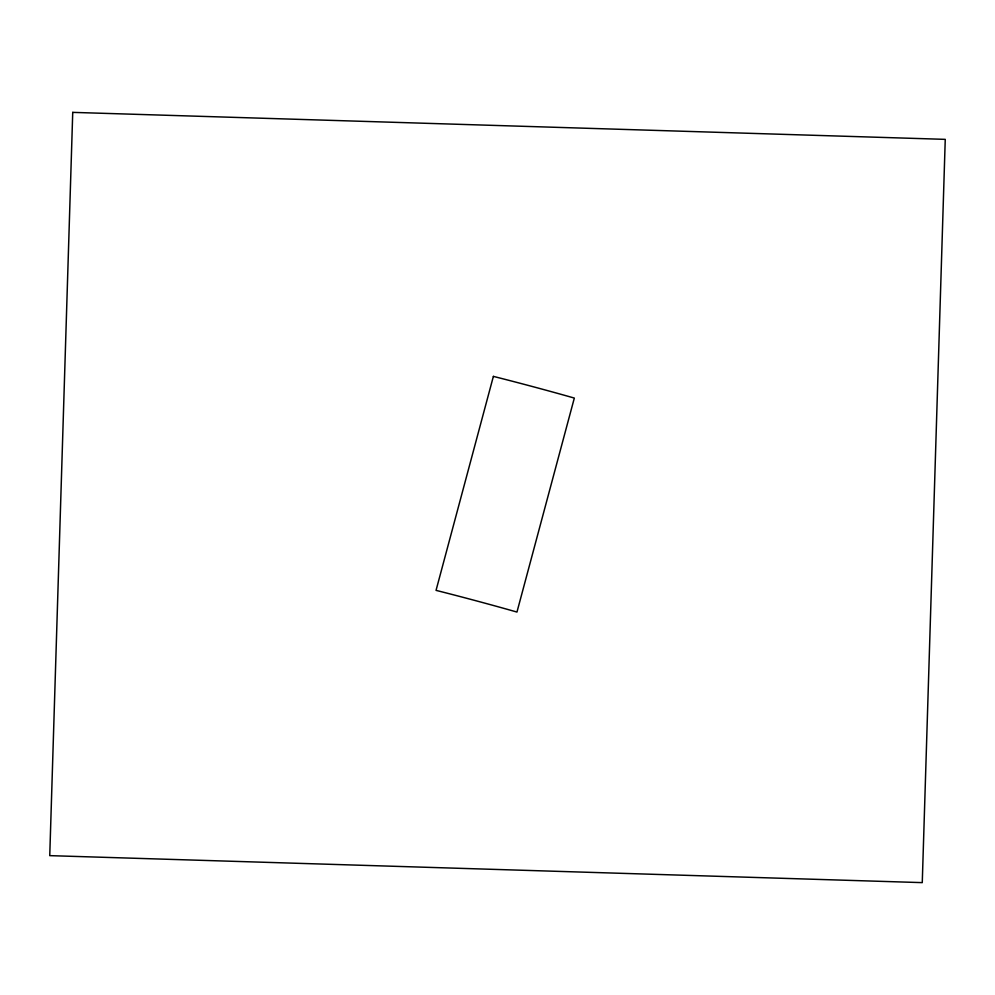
<?xml version="1.0" encoding="UTF-8"?>
<svg xmlns="http://www.w3.org/2000/svg" width="995" height="995" viewBox="0 0 995 995"><rect width="100%" height="100%" fill="white"/><g stroke="black" fill="none" stroke-linecap="round" stroke-linejoin="round"><path stroke-width="1.49" d="M493.383 376.384L436.046 590.371A76.167 1.866 15 0 1 516.965 612.062L574.326 398.075A76.167 1.866 15 0 0 493.396 376.396M72.734 112.373L49.75 855.638L922.265 882.627L945.25 139.362L72.734 112.373"/></g></svg>
